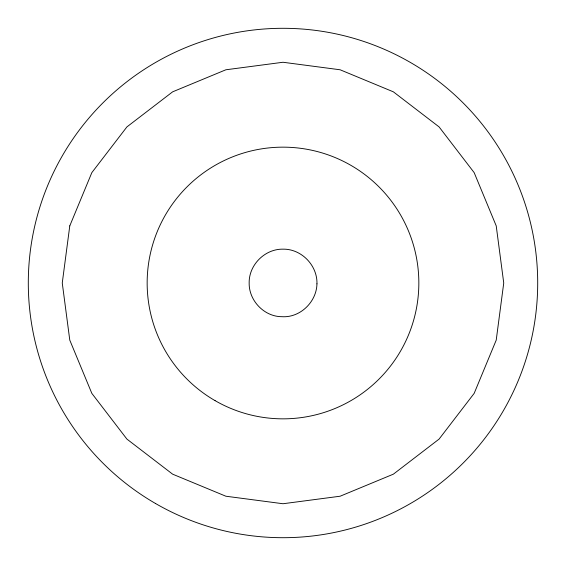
<?xml version="1.0" encoding="UTF-8"?>
<svg xmlns="http://www.w3.org/2000/svg" width="566" height="566" viewBox="0 0 566 566"><rect width="100%" height="100%" fill="white"/><g stroke="black" fill="none" stroke-linecap="round" stroke-linejoin="round"><path stroke-width="0.85" d="M316.953 283.835C316.592 301.947 300.1 317.965 281.868 316.691C264.188 316.705 248.849 300.588 249.16 283C248.814 264.916 264.909 248.814 283 249.16C301.437 248.799 317.533 265.44 316.953 283.835M69.781 225.869L62.26 283L69.781 340.131L91.834 393.37L126.911 439.089L172.63 474.167L225.869 496.219L283 503.74L340.131 496.219L393.37 474.167L439.089 439.089L474.167 393.37L496.219 340.131L503.74 283L496.219 225.869L474.167 172.63L439.089 126.911L393.37 91.834L340.131 69.781L283 62.26L225.869 69.781L172.63 91.834L126.911 126.911L91.834 172.63L69.781 225.869M155.65 503.577A254.7 254.7 0 0 0 537.7 283A254.7 254.7 0 0 0 155.65 62.423A254.7 254.7 0 0 0 155.65 503.577M215.08 400.643A135.84 135.84 0 0 0 418.84 283A135.84 135.84 0 0 0 215.08 165.357A135.84 135.84 0 0 0 215.08 400.643"/></g></svg>
